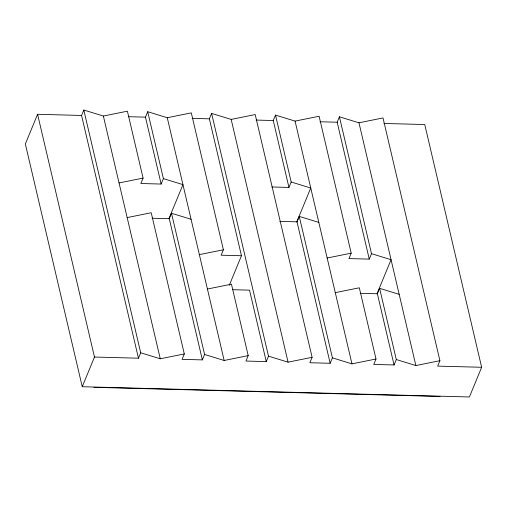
<?xml version="1.0" encoding="UTF-8"?>
<svg xmlns="http://www.w3.org/2000/svg" width="507" height="507" viewBox="0 0 507 507"><rect width="100%" height="100%" fill="white"/><g stroke="black" fill="none" stroke-linecap="round" stroke-linejoin="round"><path stroke-width="0.76" d="M318.814 222.408L299.25 216.407L332.402 357.853L330.165 363.278L309.866 362.739L312.103 357.315L255.205 114.563L231.173 119.411L211.603 113.41L209.366 118.834L241.459 255.743L221.16 255.205L223.397 249.78L191.304 112.877L167.266 117.725L147.702 111.724L163.387 178.629L161.15 184.054L140.851 183.515L143.088 178.09L127.403 111.185L103.365 116.033L83.801 110.032L81.564 115.457L37.588 114.29L25.35 143.982L82.248 386.727L469.412 396.968L481.65 367.283L424.752 124.532L383.913 123.455M161.15 184.054L145.465 117.149L147.702 111.724M82.248 386.727L94.479 357.042L37.588 114.29M168.945 218.606L182.951 184.63L163.387 178.629M127.168 217.579L151.206 212.731L184.301 353.937L182.064 359.362L202.363 359.894L169.268 218.694L171.505 213.27L191.069 219.271M94.479 357.042L138.462 358.208L140.699 352.783L83.801 110.032M271.777 186.982L288.952 187.432L273.267 120.527L275.504 115.102L295.074 121.103L319.112 116.255L351.199 253.164L348.962 258.589L369.261 259.121L371.498 253.696L339.405 116.794L358.975 122.795L383.013 117.947L439.905 360.692L437.668 366.117L481.65 367.283M229.24 285.378L241.459 255.743M202.363 359.894L204.6 354.469L171.505 213.27M288.952 187.432L291.189 182.007L275.504 115.102M369.261 259.121L337.174 122.219L339.405 116.794M296.747 221.984L310.753 188.008L291.189 182.007M330.165 363.278L297.013 221.832L299.25 216.407M207.42 289.028L231.458 284.18L248.202 355.622L245.965 361.047L266.264 361.586L268.501 356.161L211.603 113.41M377.056 293.673L391.062 259.698L371.498 253.696M335.279 292.647L359.317 287.799L376.004 359.007L373.767 364.432L394.066 364.964L377.379 293.762L379.616 288.337L399.18 294.339M394.066 364.964L396.303 359.539L379.616 288.337M119.05 182.938L143.088 178.09M199.359 254.628L223.397 249.78M327.161 258.012L351.199 253.164M140.699 352.783L160.263 358.785L184.301 353.937M204.6 354.469L224.164 360.471L248.202 355.622M268.501 356.161L288.065 362.163L312.103 357.315M332.402 357.853L351.966 363.855L376.004 359.007M396.303 359.539L415.867 365.541L439.905 360.692M128.29 116.692L145.465 117.149M192.191 118.385L209.366 118.834M256.092 120.07L273.267 120.527M319.993 121.762L337.174 122.219M279.839 221.375L297.013 221.832M152.094 218.238L169.268 218.694M232.345 289.687L249.52 290.143L266.264 361.586M360.204 293.306L377.379 293.762M93.96 387.316L440.025 396.468M358.975 122.795L415.867 365.541M295.074 121.103L351.966 363.855M231.173 119.411L288.065 362.163M167.266 117.725L224.164 360.471M103.365 116.033L160.263 358.785M81.564 115.457L138.462 358.208"/></g></svg>
